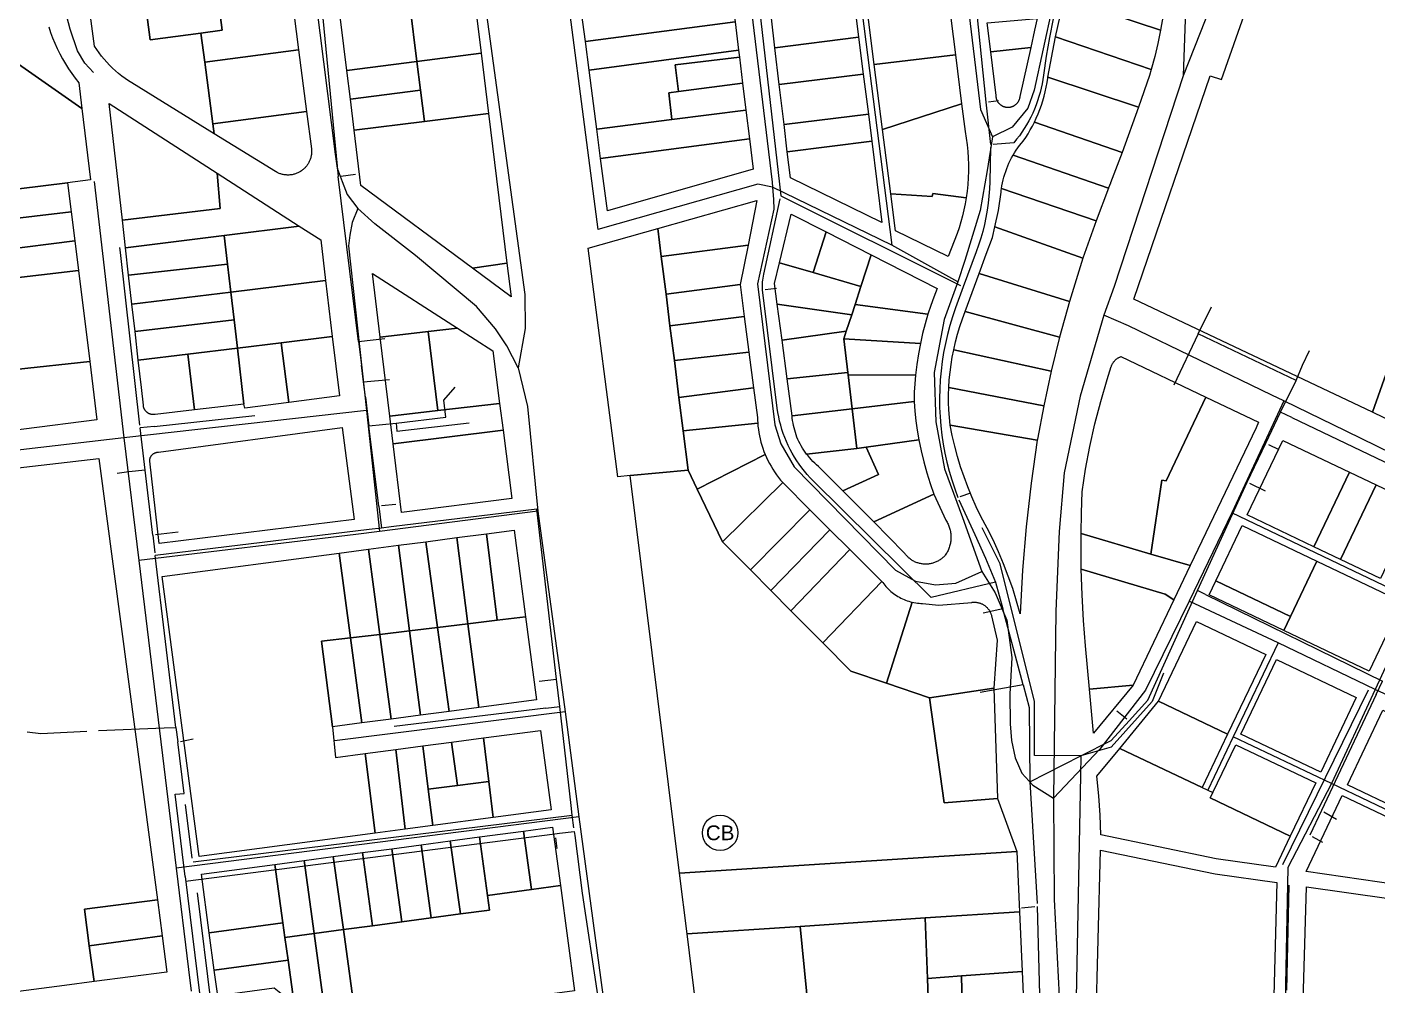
# Model space of a CAD drawing. Extents: x 1876309 to 1899261, y 443723 to 466661.
# Drawn here: x 1890765 to 1893052, y 451085 to 452708 of the extents above; entities that cross this region are included whole.
import ezdxf
from ezdxf.enums import TextEntityAlignment as Align

# ---------------------------------------------------------------- set-up
doc = ezdxf.new("R2010")
doc.units = 0
doc.header["$MEASUREMENT"] = 0
for name, color, linetype in [('Parcels', 31, 'Continuous'), ('Roads', 7, 'Continuous'), ('TEXT', 2, 'Continuous'), ('Waterlines', 5, 'Continuous')]:
    doc.layers.add(name, color=color, linetype=linetype)
doc.styles.get("Standard").update_dxf_attribs({"font": 'arial.ttf', "height": 300})

# ---------------------------------------------------------------- blocks, each defined once
blk = doc.blocks.new('Catch Basin')
blk.add_circle((6.7, 31.9), 30)
blk.add_text('CB', height=25).set_placement((6.7, 31.9), align=Align.MIDDLE)

msp = doc.modelspace()

# ---------------------------------------------------------------- linework, layer by layer
at = {"layer": 'Parcels'}
for points in [[(1893197.2, 452486.4), (1893044.5, 452055.2), (1892640.3, 452246.9), (1892769.7, 452625.6), (1892788.5, 452619.3), (1892894.4, 452920)], [(1890801.4, 452708.3), (1890804.5, 452699), (1890807.9, 452689.7), (1890811.6, 452680.6), (1890815.6, 452671.7), (1890820, 452662.9), (1890824.7, 452654.2), (1890829.6, 452645.7), (1890834.9, 452637.4), (1890840.5, 452629.3), (1890846.3, 452621.4), (1890852.4, 452613.7), (1890857.7, 452570), (1890676.3, 452696.6), (1890663.6, 452800.6)], [(1890720.3, 451957.8), (1890886.6, 451977), (1890985.6, 451228.7), (1890861.9, 451213.3), (1890870.2, 451151), (1890878.4, 451090.2), (1890828.4, 451083.7), (1890187, 451000)]]:
    msp.add_lwpolyline(points, dxfattribs=at)
for points in [[(1892685.6, 452702.6), (1892522.3, 452756.9), (1892544.8, 452830.8), (1892545, 452831.4), (1892695.9, 452779.9), (1892693.4, 452754), (1892690, 452728.2), (1892685.6, 452702.6)], [(1891224.6, 452669.3), (1891065.9, 452648.4), (1891059.4, 452698), (1891095.6, 452702.8), (1891082.5, 452802), (1891206.2, 452818.2), (1891213.2, 452758.9), (1891224.6, 452669.3)], [(1890960.1, 452786), (1890973.2, 452686.7), (1891059.4, 452698), (1891065.9, 452648.4), (1891079.7, 452543.8), (1891081.9, 452527.2), (1890942.3, 452613.3), (1890936.5, 452617), (1890930.8, 452621), (1890925.3, 452625.1), (1890919.9, 452629.4), (1890914.6, 452633.9), (1890909.6, 452638.5), (1890904.6, 452643.4), (1890899.9, 452648.4), (1890895.3, 452653.6), (1890890.9, 452658.9), (1890886.7, 452664.3), (1890882.7, 452670), (1890878.8, 452675.7), (1890865.9, 452773.8), (1890960.1, 452786)], [(1890960.1, 452786), (1891082.5, 452802), (1891095.6, 452702.8), (1891059.4, 452698), (1890973.2, 452686.7), (1890960.1, 452786)], [(1891413.4, 452745.6), (1891425.4, 452649.8), (1891306.7, 452634.5), (1891291, 452763), (1891409.2, 452779.3), (1891413.4, 452745.6)], [(1891425.4, 452649.8), (1891413.4, 452745.6), (1891522.5, 452759.6), (1891534.2, 452663.8), (1891425.4, 452649.8)], [(1891752.6, 452738.9), (1891803.7, 452745.5), (1891853.2, 452751.9), (1891958.6, 452765.5), (1891964.5, 452716.8), (1891710.9, 452683.5), (1891704.5, 452732.7), (1891752.6, 452738.9)], [(1892325.6, 452759.5), (1892338, 452661), (1892200.4, 452644.4), (1892187.8, 452743.4), (1892325.6, 452759.5)], [(1892167.6, 452741), (1892173.9, 452691), (1892032, 452673), (1892026.1, 452722.9), (1892167.6, 452741)], [(1892669.7, 452635.9), (1892507.3, 452691.4), (1892522.3, 452756.9), (1892685.6, 452702.6), (1892681, 452680.2), (1892675.7, 452658), (1892669.7, 452635.9)], [(1891710.9, 452683.5), (1891964.5, 452716.8), (1891970.4, 452669), (1891717.2, 452634.9), (1891710.9, 452683.5)], [(1892476.6, 452722.6), (1892472.1, 452702.7), (1892465.5, 452673.5), (1892397.8, 452666.3), (1892391.8, 452715), (1892476.6, 452722.6)], [(1890685.4, 452622.2), (1890676.3, 452696.6), (1890857.7, 452570), (1890872.5, 452448.9), (1890833.4, 452444.1), (1890709, 452428.9), (1890703.4, 452475.3), (1890694.5, 452548), (1890685.4, 452622.2)], [(1892173.9, 452691), (1892181.8, 452628), (1892039.4, 452610.7), (1892032, 452673), (1892173.9, 452691)], [(1892669.7, 452635.9), (1892666.7, 452625.9), (1892648.2, 452572.3), (1892494.7, 452623.2), (1892507.3, 452691.4), (1892669.7, 452635.9)], [(1891065.9, 452648.4), (1891224.6, 452669.3), (1891238.3, 452564.7), (1891079.7, 452543.8), (1891065.9, 452648.4)], [(1891868.6, 452598.6), (1891852.5, 452596.4), (1891857.4, 452551.3), (1891730.2, 452535), (1891717.2, 452634.9), (1891970.4, 452669), (1891971.8, 452657.2), (1891862.9, 452643.9), (1891868.6, 452598.6)], [(1892397.8, 452666.3), (1892465.5, 452673.5), (1892447, 452590.3), (1892446.9, 452589.6), (1892446.8, 452588.9), (1892446.7, 452588.2), (1892446.6, 452587.5), (1892446.4, 452586.9), (1892446.2, 452586.2), (1892446, 452585.5), (1892445.8, 452584.9), (1892445.5, 452584.2), (1892445.2, 452583.6), (1892445, 452582.9), (1892444.6, 452582.3), (1892444.3, 452581.7), (1892443.9, 452581.1), (1892443.6, 452580.5), (1892443.2, 452579.9), (1892442.7, 452579.4), (1892442.3, 452578.9), (1892441.8, 452578.3), (1892441.4, 452577.8), (1892440.9, 452577.3), (1892440.3, 452576.8), (1892439.8, 452576.4), (1892439.3, 452576), (1892438.7, 452575.5), (1892438.1, 452575.1), (1892437.6, 452574.8), (1892437, 452574.4), (1892436.4, 452574.1), (1892435.7, 452573.7), (1892435.1, 452573.4), (1892434.5, 452573.2), (1892433.8, 452572.9), (1892433.1, 452572.7), (1892432.5, 452572.5), (1892431.8, 452572.3), (1892431.1, 452572.1), (1892430.4, 452572), (1892429.8, 452571.9), (1892429.1, 452571.8), (1892428.4, 452571.8), (1892427.7, 452571.7), (1892427, 452571.7), (1892426.3, 452571.7), (1892425.6, 452571.7), (1892424.9, 452571.8), (1892424.2, 452571.9), (1892423.5, 452572), (1892422.8, 452572.1), (1892422.1, 452572.3), (1892421.5, 452572.5), (1892420.8, 452572.7), (1892420.1, 452572.9), (1892419.5, 452573.1), (1892418.8, 452573.4), (1892418.2, 452573.7), (1892417.6, 452574), (1892417, 452574.4), (1892416.4, 452574.7), (1892415.8, 452575.1), (1892415.2, 452575.5), (1892414.6, 452575.9), (1892414.1, 452576.3), (1892413.6, 452576.8), (1892413.1, 452577.3), (1892412.6, 452577.8), (1892412.1, 452578.3), (1892411.6, 452578.8), (1892411.2, 452579.3), (1892410.8, 452579.9), (1892410.4, 452580.5), (1892410, 452581), (1892409.6, 452581.6), (1892409.3, 452582.2), (1892408.9, 452582.9), (1892408.6, 452583.5), (1892408.4, 452584.1), (1892408.1, 452584.8), (1892407.9, 452585.4), (1892407.7, 452586.1), (1892407.5, 452586.8), (1892407.3, 452587.5), (1892407.2, 452588.1), (1892407.1, 452588.8), (1892407, 452589.5), (1892406.9, 452590.2), (1892406.9, 452590.9), (1892406.9, 452591.6), (1892406.9, 452592.3), (1892397.8, 452666.3)], [(1891431.5, 452600.9), (1891312.7, 452585.8), (1891306.7, 452634.5), (1891425.4, 452649.8), (1891431.5, 452600.9)], [(1891431.5, 452600.9), (1891425.4, 452649.8), (1891534.2, 452663.8), (1891546.8, 452561.5), (1891438, 452548.2), (1891431.5, 452600.9)], [(1891971.8, 452657.2), (1891977.2, 452613.1), (1891868.6, 452598.6), (1891862.9, 452643.9), (1891971.8, 452657.2)], [(1892338, 452661), (1892348.4, 452578.2), (1892214.4, 452534.5), (1892200.4, 452644.4), (1892338, 452661)], [(1892181.8, 452628), (1892190.3, 452560.7), (1892047.4, 452543), (1892039.4, 452610.7), (1892181.8, 452628)], [(1892494.7, 452623.2), (1892648.2, 452572.3), (1892620.4, 452495.4), (1892471.6, 452546.8), (1892474.9, 452553.9), (1892478, 452561.1), (1892480.9, 452568.4), (1892483.6, 452575.8), (1892486, 452583.3), (1892488.1, 452590.9), (1892490.1, 452598.5), (1892491.8, 452606.2), (1892493.2, 452613.9), (1892494.4, 452621.7), (1892494.7, 452623.2)], [(1891431.5, 452600.9), (1891438, 452548.2), (1891319.1, 452533.5), (1891312.7, 452585.8), (1891431.5, 452600.9)], [(1891868.6, 452598.6), (1891977.2, 452613.1), (1891982.8, 452567.4), (1891857.4, 452551.3), (1891852.5, 452596.4), (1891868.6, 452598.6)], [(1891086.7, 452460.5), (1891091.9, 452400.3), (1890926.2, 452380.8), (1890903.8, 452578.3), (1891086.7, 452460.5)], [(1892356.1, 452418.5), (1892299.5, 452426), (1892298.6, 452420.9), (1892228.2, 452425.7), (1892214.4, 452534.5), (1892348.4, 452578.2), (1892354.3, 452531), (1892356.2, 452519.9), (1892357.7, 452508.7), (1892358.9, 452497.4), (1892359.6, 452486.2), (1892360, 452474.9), (1892360, 452463.6), (1892359.6, 452452.3), (1892358.8, 452441), (1892357.7, 452429.7), (1892356.1, 452418.5)], [(1891081.9, 452527.2), (1891079.7, 452543.8), (1891238.3, 452564.7), (1891246.6, 452501.7), (1891246.8, 452500.3), (1891246.8, 452499), (1891246.9, 452497.6), (1891246.9, 452496.2), (1891246.8, 452494.8), (1891246.7, 452493.4), (1891246.5, 452492), (1891246.3, 452490.6), (1891246.1, 452489.2), (1891245.7, 452487.9), (1891245.4, 452486.5), (1891245, 452485.2), (1891244.6, 452483.9), (1891244.1, 452482.5), (1891243.5, 452481.3), (1891242.9, 452480), (1891242.3, 452478.7), (1891241.6, 452477.5), (1891240.9, 452476.3), (1891240.2, 452475.1), (1891239.4, 452474), (1891238.6, 452472.9), (1891237.7, 452471.8), (1891236.8, 452470.7), (1891235.8, 452469.7), (1891234.9, 452468.7), (1891233.8, 452467.7), (1891232.8, 452466.8), (1891231.7, 452465.9), (1891230.6, 452465.1), (1891229.5, 452464.3), (1891228.3, 452463.5), (1891227.1, 452462.8), (1891225.9, 452462.1), (1891224.6, 452461.4), (1891223.4, 452460.8), (1891222.1, 452460.3), (1891220.8, 452459.8), (1891219.5, 452459.3), (1891218.2, 452458.9), (1891216.8, 452458.5), (1891215.5, 452458.2), (1891214.1, 452457.9), (1891212.7, 452457.7), (1891211.3, 452457.5), (1891209.9, 452457.4), (1891208.5, 452457.3), (1891207.1, 452457.3), (1891205.7, 452457.3), (1891204.3, 452457.4), (1891203, 452457.5), (1891201.6, 452457.6), (1891200.2, 452457.8), (1891198.8, 452458.1), (1891197.5, 452458.4), (1891196.1, 452458.8), (1891194.8, 452459.1), (1891193.4, 452459.6), (1891192.1, 452460.1), (1891190.8, 452460.6), (1891189.6, 452461.2), (1891188.3, 452461.8), (1891187.1, 452462.5), (1891185.9, 452463.2), (1891081.9, 452527.2)], [(1891319.1, 452533.5), (1891438, 452548.2), (1891546.8, 452561.5), (1891577.9, 452308.2), (1891519.4, 452299.5), (1891330.5, 452439.6), (1891319.1, 452533.5)], [(1891730.2, 452535), (1891857.4, 452551.3), (1891982.8, 452567.4), (1891988.9, 452518.5), (1891736.7, 452485.3), (1891730.2, 452535)], [(1892190.3, 452560.7), (1892196, 452514.6), (1892052.9, 452496.8), (1892047.4, 452543), (1892190.3, 452560.7)], [(1892471.6, 452546.8), (1892620.4, 452495.4), (1892600.9, 452443.9), (1892600.7, 452443.3), (1892597.5, 452435.4), (1892597.3, 452435), (1892435.6, 452490.8), (1892438.1, 452495.1), (1892440.8, 452499.2), (1892443.6, 452503.3), (1892446.6, 452507.2), (1892449.7, 452511.1), (1892452.9, 452514.8), (1892457, 452521), (1892460.9, 452527.3), (1892464.7, 452533.7), (1892468.2, 452540.2), (1892471.6, 452546.8)], [(1891736.7, 452485.3), (1891988.9, 452518.5), (1891995.2, 452467), (1891748.3, 452396.5), (1891736.7, 452485.3)], [(1892052.9, 452496.8), (1892196, 452514.6), (1892213.4, 452376.7), (1892058.2, 452452.4), (1892052.9, 452496.8)], [(1892576.2, 452379.8), (1892415.9, 452434.2), (1892416.7, 452439.2), (1892417.7, 452444.1), (1892418.8, 452449), (1892420, 452453.9), (1892421.4, 452458.7), (1892423, 452463.5), (1892424.7, 452468.2), (1892426.6, 452472.9), (1892428.6, 452477.5), (1892430.8, 452482), (1892433.1, 452486.5), (1892435.6, 452490.8), (1892597.3, 452435), (1892576.2, 452379.8)], [(1893044.5, 452055.2), (1893197.2, 452486.4), (1893579.2, 452352.4), (1893414.2, 451875.8), (1893044.5, 452055.2)], [(1890709, 452428.9), (1890833.4, 452444.1), (1890839.5, 452395), (1890714.9, 452380), (1890709, 452428.9)], [(1891086.7, 452460.5), (1891225.9, 452370.9), (1891098.6, 452354.9), (1890931.5, 452334), (1890926.2, 452380.8), (1891091.9, 452400.3), (1891086.7, 452460.5)], [(1892228.2, 452425.7), (1892298.6, 452420.9), (1892299.5, 452426), (1892356.1, 452418.5), (1892354.3, 452408.3), (1892352.2, 452398.1), (1892349.8, 452387.9), (1892347.1, 452377.9), (1892344, 452367.9), (1892340.6, 452358), (1892325.5, 452319.1), (1892236.2, 452362.8), (1892228.2, 452425.7)], [(1892415.9, 452434.2), (1892576.2, 452379.8), (1892554, 452316.4), (1892404.6, 452369.3), (1892410.7, 452397.1), (1892415.2, 452428), (1892415.5, 452431.1), (1892415.9, 452434.2)], [(1890720.8, 452330), (1890714.9, 452380), (1890839.5, 452395), (1890845.6, 452345.6), (1890720.8, 452330)], [(1891833.5, 452366.8), (1892001.6, 452414.4), (1891986.4, 452338.7), (1891839.5, 452319.4), (1891833.5, 452366.8)], [(1891104.3, 452306.4), (1891098.6, 452354.9), (1891225.9, 452370.9), (1891262.5, 452347.4), (1891270.7, 452278.4), (1891109.9, 452258.8), (1891104.3, 452306.4)], [(1892118.9, 452360.9), (1892096.9, 452292), (1892039.8, 452308.5), (1892059.6, 452391.2), (1892118.9, 452360.9)], [(1891104.3, 452306.4), (1890936.8, 452287.7), (1890931.5, 452334), (1891098.6, 452354.9), (1891104.3, 452306.4)], [(1891833.5, 452366.8), (1891839.5, 452319.4), (1891847.5, 452255.6), (1891854.2, 452201.7), (1891861.6, 452142.8), (1891869.4, 452080.4), (1891876.5, 452023.7), (1891884.8, 451956.9), (1891786.6, 451948.1), (1891765.9, 451945.7), (1891715.6, 452333.4), (1891833.5, 452366.8)], [(1892118.9, 452360.9), (1892195.2, 452321.9), (1892177.8, 452268.6), (1892096.9, 452292), (1892118.9, 452360.9)], [(1892404.6, 452369.3), (1892554, 452316.4), (1892531, 452243), (1892378.2, 452290.5), (1892390.2, 452323.2), (1892400.7, 452351.4), (1892404.6, 452369.3)], [(1890726.7, 452280.8), (1890720.8, 452330), (1890845.6, 452345.6), (1890851.8, 452295.4), (1890726.7, 452280.8)], [(1891839.5, 452319.4), (1891986.4, 452338.7), (1891972.9, 452271.5), (1891847.5, 452255.6), (1891839.5, 452319.4)], [(1891109.9, 452258.8), (1890942.4, 452238.3), (1890936.8, 452287.7), (1891104.3, 452306.4), (1891109.9, 452258.8)], [(1891519.4, 452299.5), (1891577.9, 452308.2), (1891584.9, 452250.9), (1891519.4, 452299.5)], [(1892039.8, 452308.5), (1892096.9, 452292), (1892177.8, 452268.6), (1892167.8, 452237.9), (1892162.1, 452220.5), (1892036, 452238.2), (1892031.3, 452273.4), (1892039.8, 452308.5)], [(1892195.2, 452321.9), (1892306.9, 452264.9), (1892301.3, 452250.5), (1892296.1, 452236), (1892291.3, 452221.3), (1892167.8, 452237.9), (1892177.8, 452268.6), (1892195.2, 452321.9)], [(1890739.1, 452177.6), (1890726.7, 452280.8), (1890851.8, 452295.4), (1890870.9, 452141.5), (1890745, 452127.5), (1890739.1, 452177.6)], [(1891121.1, 452164), (1891115.5, 452211.6), (1891109.9, 452258.8), (1891270.7, 452278.4), (1891282, 452183.4), (1891195.5, 452172.9), (1891121.1, 452164)], [(1891363.2, 452182.6), (1891350, 452290.3), (1891494.3, 452197.9), (1891444.4, 452192.1), (1891363.2, 452182.6)], [(1892378.2, 452290.5), (1892531, 452243), (1892514.4, 452182.7), (1892354.6, 452226.1), (1892378.2, 452290.5)], [(1891115.5, 452211.6), (1890947.7, 452191.9), (1890942.4, 452238.3), (1891109.9, 452258.8), (1891115.5, 452211.6)], [(1891847.5, 452255.6), (1891972.9, 452271.5), (1891980, 452217.5), (1891854.2, 452201.7), (1891847.5, 452255.6)], [(1892162.1, 452220.5), (1892153, 452192.4), (1892044.1, 452177.2), (1892036, 452238.2), (1892162.1, 452220.5)], [(1892153, 452192.4), (1892162.1, 452220.5), (1892167.8, 452237.9), (1892291.3, 452221.3), (1892286.6, 452205), (1892282.3, 452188.6), (1892278.6, 452172), (1892148.9, 452179.8), (1892153, 452192.4)], [(1890953.2, 452143.7), (1890947.7, 452191.9), (1891115.5, 452211.6), (1891121.1, 452164), (1891037.1, 452153.9), (1890953.2, 452143.7)], [(1891854.2, 452201.7), (1891980, 452217.5), (1891987.9, 452157.3), (1891861.6, 452142.8), (1891854.2, 452201.7)], [(1892354.6, 452226.1), (1892514.4, 452182.7), (1892500.1, 452124.6), (1892334.9, 452161.2), (1892337.9, 452174.5), (1892341.4, 452187.6), (1892345.4, 452200.6), (1892349.7, 452213.4), (1892354.6, 452226.1)], [(1891460.8, 452058), (1891379.5, 452048.7), (1891363.2, 452182.6), (1891444.4, 452192.1), (1891460.8, 452058)], [(1891494.3, 452197.9), (1891554.2, 452159.5), (1891565.5, 452070), (1891460.8, 452058), (1891444.4, 452192.1), (1891494.3, 452197.9)], [(1892148.9, 452179.8), (1892155.5, 452122.9), (1892052.7, 452112.1), (1892044.1, 452177.2), (1892153, 452192.4), (1892148.9, 452179.8)], [(1890870.9, 452141.5), (1890883.2, 452042.2), (1890635.2, 452010.6), (1890623.3, 452113.9), (1890617.6, 452163.7), (1890739.1, 452177.6), (1890745, 452127.5), (1890870.9, 452141.5)], [(1891121.1, 452164), (1891132.2, 452069.2), (1891048.2, 452059.4), (1891037.1, 452153.9), (1891121.1, 452164)], [(1891132.2, 452069.2), (1891121.1, 452164), (1891195.5, 452172.9), (1891208.2, 452071.8), (1891134, 452062), (1891132.2, 452069.2)], [(1891282, 452183.4), (1891294, 452083), (1891208.2, 452071.8), (1891195.5, 452172.9), (1891282, 452183.4)], [(1892155.5, 452122.9), (1892148.9, 452179.8), (1892278.6, 452172), (1892275.2, 452154.1), (1892272.5, 452136), (1892270.3, 452117.9), (1892156, 452118.8), (1892155.5, 452122.9)], [(1890953.2, 452143.7), (1891037.1, 452153.9), (1891048.2, 452059.4), (1890982, 452051.6), (1890981.4, 452051.5), (1890980.8, 452051.4), (1890980.3, 452051.4), (1890979.7, 452051.3), (1890979.1, 452051.3), (1890978.5, 452051.3), (1890977.9, 452051.3), (1890977.3, 452051.3), (1890976.8, 452051.4), (1890976.2, 452051.5), (1890975.6, 452051.6), (1890975, 452051.7), (1890974.5, 452051.8), (1890973.9, 452052), (1890973.3, 452052.2), (1890972.8, 452052.4), (1890972.2, 452052.6), (1890971.7, 452052.8), (1890971.2, 452053), (1890970.7, 452053.3), (1890970.1, 452053.6), (1890969.6, 452053.9), (1890969.2, 452054.2), (1890968.7, 452054.6), (1890968.2, 452054.9), (1890967.8, 452055.3), (1890967.3, 452055.7), (1890966.9, 452056.1), (1890966.5, 452056.5), (1890966.1, 452056.9), (1890965.7, 452057.4), (1890965.3, 452057.8), (1890965, 452058.3), (1890964.7, 452058.8), (1890964.3, 452059.3), (1890964, 452059.8), (1890963.8, 452060.3), (1890963.5, 452060.8), (1890963.2, 452061.3), (1890963, 452061.9), (1890962.8, 452062.4), (1890962.6, 452063), (1890962.5, 452063.5), (1890962.3, 452064.1), (1890962.2, 452064.7), (1890962.1, 452065.2), (1890962, 452065.8), (1890961.9, 452066.4), (1890961.8, 452067), (1890961.8, 452067.5), (1890958.4, 452097.2), (1890953.2, 452143.7)], [(1891995.9, 452096.6), (1891869.4, 452080.4), (1891861.6, 452142.8), (1891987.9, 452157.3), (1891995.9, 452096.6)], [(1892326.7, 452097.4), (1892327.5, 452110.2), (1892328.7, 452123.1), (1892330.4, 452135.9), (1892332.4, 452148.6), (1892334.9, 452161.2), (1892500.1, 452124.6), (1892487.5, 452066.4), (1892326.7, 452097.4)], [(1892669.2, 451814.9), (1892551, 451849.8), (1892551.4, 451885), (1892552.6, 451920.1), (1892558.5, 451958.8), (1892565.8, 451997.3), (1892574.3, 452035.5), (1892584.1, 452073.4), (1892595.1, 452110.9), (1892601.9, 452132.6), (1892602.2, 452133.5), (1892602.5, 452134.3), (1892602.9, 452135.2), (1892603.2, 452136), (1892603.6, 452136.8), (1892604.1, 452137.6), (1892604.5, 452138.4), (1892605, 452139.1), (1892605.5, 452139.9), (1892606, 452140.6), (1892606.6, 452141.3), (1892607.2, 452142), (1892607.8, 452142.7), (1892608.4, 452143.3), (1892609.1, 452144), (1892609.8, 452144.6), (1892610.5, 452145.1), (1892611.2, 452145.7), (1892611.9, 452146.2), (1892612.7, 452146.7), (1892613.4, 452147.2), (1892614.2, 452147.6), (1892615, 452148.1), (1892615.8, 452148.5), (1892616.7, 452148.8), (1892617.5, 452149.2), (1892618.3, 452149.5), (1892762.4, 452080.8), (1892694.9, 451939.2), (1892687.5, 451940.2), (1892669.2, 451814.9)], [(1892061.1, 452049.2), (1892052.7, 452112.1), (1892155.5, 452122.9), (1892156, 452118.8), (1892162.8, 452061.1), (1892061.1, 452049.2)], [(1892270.3, 452117.9), (1892269.1, 452103.5), (1892268.2, 452089.1), (1892267.7, 452074.6), (1892267.8, 452073.5), (1892162.8, 452061.1), (1892156, 452118.8), (1892270.3, 452117.9)], [(1891869.4, 452080.4), (1891995.9, 452096.6), (1892002.5, 452046.5), (1892002.6, 452041.7), (1892002.9, 452037), (1891876.5, 452023.7), (1891869.4, 452080.4)], [(1892487.5, 452066.4), (1892477, 452009.8), (1892476.9, 452009.4), (1892476.6, 452008), (1892328.9, 452033.6), (1892327.6, 452046.3), (1892326.8, 452059.1), (1892326.3, 452071.8), (1892326.3, 452084.6), (1892326.7, 452097.4), (1892487.5, 452066.4)], [(1892275.9, 452008.7), (1892186.8, 451996.3), (1892170.7, 451994), (1892162.8, 452061.1), (1892267.8, 452073.5), (1892269.1, 452057.2), (1892270.9, 452040.9), (1892273.1, 452024.8), (1892275.9, 452008.7)], [(1892762.4, 452080.8), (1892851.4, 452038.4), (1892847.6, 452029.1), (1892735.5, 451795.3), (1892669.2, 451814.9), (1892687.5, 451940.2), (1892694.9, 451939.2), (1892762.4, 452080.8)], [(1891460.8, 452058), (1891565.5, 452070), (1891571.3, 452024.8), (1891385.3, 452001.6), (1891379.5, 452048.7), (1891460.8, 452058)], [(1892162.8, 452061.1), (1892170.7, 451994), (1892085.6, 451984.4), (1892083.2, 451987.7), (1892080.9, 451991.2), (1892078.7, 451994.6), (1892076.6, 451998.2), (1892074.6, 452001.8), (1892072.7, 452005.5), (1892071, 452009.3), (1892069.4, 452013.1), (1892068, 452017), (1892066.6, 452020.9), (1892065.5, 452024.8), (1892064.4, 452028.8), (1892063.5, 452032.9), (1892062.7, 452036.9), (1892062, 452041), (1892061.5, 452045.1), (1892061.1, 452049.2), (1892162.8, 452061.1)], [(1891298.9, 452029.2), (1891319.1, 451873.6), (1890988.5, 451832.6), (1890972.6, 451972.3), (1890972.5, 451972.9), (1890972.6, 451973.4), (1890972.6, 451973.9), (1890972.6, 451974.4), (1890972.7, 451974.9), (1890972.8, 451975.4), (1890972.9, 451975.9), (1890973, 451976.4), (1890973.1, 451976.9), (1890973.3, 451977.4), (1890973.4, 451977.9), (1890973.6, 451978.4), (1890973.8, 451978.9), (1890974, 451979.3), (1890974.3, 451979.8), (1890974.5, 451980.2), (1890974.8, 451980.7), (1890975.1, 451981.1), (1890975.4, 451981.5), (1890975.7, 451981.9), (1890976, 451982.3), (1890976.3, 451982.7), (1890976.7, 451983.1), (1890977.1, 451983.5), (1890977.4, 451983.8), (1890977.8, 451984.2), (1890978.2, 451984.5), (1890978.6, 451984.8), (1890979, 451985.1), (1890979.5, 451985.4), (1890979.9, 451985.6), (1890980.4, 451985.9), (1890980.8, 451986.1), (1890981.3, 451986.4), (1890981.8, 451986.6), (1890982.2, 451986.7), (1890982.7, 451986.9), (1890983.2, 451987.1), (1890983.7, 451987.2), (1890984.2, 451987.3), (1890984.7, 451987.4), (1890985.2, 451987.5), (1890985.7, 451987.6), (1890986.3, 451987.6), (1890986.8, 451987.7), (1890987.3, 451987.7), (1891298.9, 452029.2)], [(1891884.8, 451956.9), (1891876.5, 452023.7), (1892002.9, 452037), (1892003.3, 452031.6), (1892004, 452026.1), (1892004.8, 452020.7), (1892005.8, 452015.3), (1892006.9, 452010), (1892008.3, 452004.6), (1892009.8, 451999.4), (1892011.5, 451994.2), (1892013.3, 451989), (1892015.3, 451983.9), (1891900.3, 451924.8), (1891884.8, 451956.9)], [(1892328.9, 452033.6), (1892476.6, 452008), (1892466, 451934.8), (1892457.6, 451861.3), (1892451.5, 451787.6), (1892447.6, 451713.7), (1892441.6, 451735.1), (1892434.9, 451756.4), (1892427.5, 451777.5), (1892419.5, 451798.3), (1892410.9, 451818.8), (1892401.6, 451839.1), (1892391.6, 451859), (1892381.1, 451878.7), (1892373.1, 451895.1), (1892365.7, 451911.7), (1892358.8, 451928.6), (1892352.5, 451945.7), (1892346.6, 451963), (1892341.4, 451980.4), (1892336.6, 451998), (1892332.5, 452015.8), (1892328.9, 452033.6)], [(1891571.3, 452024.8), (1891586, 451908.9), (1891399.4, 451885.6), (1891385.3, 452001.6), (1891571.3, 452024.8)], [(1892186.8, 451996.3), (1892275.9, 452008.7), (1892279.7, 451989.9), (1892284.2, 451971.2), (1892289.3, 451952.7), (1892295.1, 451934.4), (1892301.5, 451916.3), (1892199.5, 451869.3), (1892147, 451922.1), (1892207.3, 451949.7), (1892186.8, 451996.3)], [(1893005.5, 451953.8), (1892945.3, 451827.4), (1892832.4, 451881.2), (1892892.7, 452007.6), (1893005.5, 451953.8)], [(1892015.3, 451983.9), (1892017.6, 451978.7), (1892020, 451973.6), (1892022.6, 451968.5), (1892025.4, 451963.6), (1892028.3, 451958.7), (1892031.4, 451954), (1892034.7, 451949.3), (1892038.1, 451944.8), (1892041.7, 451940.4), (1892045.4, 451936.1), (1891943, 451835.8), (1891900.3, 451924.8), (1892015.3, 451983.9)], [(1892147, 451922.1), (1892105.7, 451963.5), (1892102.6, 451966.2), (1892099.5, 451969), (1892096.5, 451971.9), (1892093.6, 451974.9), (1892090.9, 451978), (1892088.2, 451981.1), (1892085.6, 451984.4), (1892170.7, 451994), (1892186.8, 451996.3), (1892207.3, 451949.7), (1892147, 451922.1)], [(1891870.4, 451274.2), (1891786.6, 451948.1), (1891884.8, 451956.9), (1891900.3, 451924.8), (1891943, 451835.8), (1891990.5, 451788), (1892025, 451753.2), (1892059.1, 451718.9), (1892113.3, 451664.3), (1892160.8, 451616.4), (1892221.1, 451596), (1892294, 451571.3), (1892318.7, 451393.1), (1892409.4, 451400.4), (1892441.7, 451310.9), (1891870.4, 451274.2)], [(1891990.5, 451788), (1891943, 451835.8), (1892045.4, 451936.1), (1892046.5, 451934.8), (1892091.4, 451889.9), (1891990.5, 451788)], [(1893050.6, 451932.3), (1892990.4, 451805.9), (1892945.3, 451827.4), (1893005.5, 451953.8), (1893050.6, 451932.3)], [(1892199.5, 451869.3), (1892301.5, 451916.3), (1892321.7, 451872.1), (1892322.7, 451870.5), (1892323.6, 451868.9), (1892324.5, 451867.3), (1892325.3, 451865.6), (1892326, 451864), (1892326.7, 451862.3), (1892327.3, 451860.5), (1892327.9, 451858.8), (1892328.4, 451857), (1892328.9, 451855.2), (1892329.3, 451853.4), (1892329.6, 451851.6), (1892329.8, 451849.8), (1892330, 451848), (1892330.2, 451846.1), (1892330.2, 451844.3), (1892330.2, 451842.5), (1892330.2, 451840.6), (1892330, 451838.8), (1892329.8, 451837), (1892329.6, 451835.1), (1892329.3, 451833.3), (1892328.9, 451831.5), (1892328.4, 451829.8), (1892327.9, 451828), (1892327.4, 451826.2), (1892326.7, 451824.5), (1892326.1, 451822.8), (1892325.3, 451821.1), (1892324.5, 451819.5), (1892323.6, 451817.8), (1892322.7, 451816.3), (1892321.7, 451814.7), (1892320.7, 451813.2), (1892319.7, 451812), (1892318.7, 451810.9), (1892317.6, 451809.9), (1892316.5, 451808.9), (1892315.4, 451807.9), (1892314.2, 451806.9), (1892313, 451806), (1892311.8, 451805.2), (1892310.5, 451804.3), (1892309.2, 451803.6), (1892307.9, 451802.8), (1892306.5, 451802.1), (1892305.2, 451801.5), (1892303.8, 451800.9), (1892302.4, 451800.4), (1892300.9, 451799.9), (1892299.5, 451799.4), (1892298, 451799.1), (1892296.6, 451798.7), (1892295.1, 451798.4), (1892293.6, 451798.2), (1892292.1, 451798), (1892290.6, 451797.9), (1892289.1, 451797.8), (1892287.6, 451797.7), (1892286.1, 451797.8), (1892284.6, 451797.8), (1892283.1, 451798), (1892281.6, 451798.1), (1892280.1, 451798.4), (1892278.6, 451798.7), (1892277.1, 451799), (1892275.7, 451799.4), (1892274.2, 451799.8), (1892272.8, 451800.3), (1892271.4, 451800.8), (1892270, 451801.4), (1892268.6, 451802), (1892267.3, 451802.7), (1892265.9, 451803.4), (1892264.6, 451804.2), (1892263.4, 451805), (1892262.1, 451805.8), (1892260.9, 451806.7), (1892259.7, 451807.7), (1892258.6, 451808.7), (1892257.5, 451809.7), (1892256.4, 451810.7), (1892255.3, 451811.8), (1892254.3, 451812.9), (1892253.4, 451814.1), (1892252.5, 451815.3), (1892251.6, 451816.5), (1892250.7, 451817.8), (1892199.5, 451869.3)], [(1893118.3, 451900), (1893058.1, 451773.6), (1892990.4, 451805.9), (1893050.6, 451932.3), (1893118.3, 451900)], [(1891990.5, 451788), (1892091.4, 451889.9), (1892125.2, 451856.1), (1892025, 451753.2), (1891990.5, 451788)], [(1891511.9, 451696.6), (1891493, 451842.8), (1891543.3, 451849.4), (1891561.6, 451702.6), (1891511.9, 451696.6)], [(1891543.3, 451849.4), (1891590.4, 451855.6), (1891609.6, 451708.4), (1891561.6, 451702.6), (1891543.3, 451849.4)], [(1892025, 451753.2), (1892125.2, 451856.1), (1892158.8, 451822.5), (1892059.1, 451718.9), (1892025, 451753.2)], [(1892551, 451849.8), (1892669.2, 451814.9), (1892735.5, 451795.3), (1892707.8, 451737.2), (1892693.3, 451747.1), (1892551.2, 451789.1), (1892551, 451849.8)], [(1892905.4, 451709.1), (1892779.1, 451769.3), (1892823.8, 451863.2), (1892950.2, 451802.9), (1892905.4, 451709.1)], [(1891312.7, 451672.8), (1891293.5, 451816.5), (1891343.2, 451823.1), (1891362.5, 451678.8), (1891312.7, 451672.8)], [(1891362.5, 451678.8), (1891343.2, 451823.1), (1891394, 451829.8), (1891412.7, 451684.8), (1891362.5, 451678.8)], [(1891412.7, 451684.8), (1891394, 451829.8), (1891440.6, 451835.9), (1891460.4, 451690.5), (1891412.7, 451684.8)], [(1891460.4, 451690.5), (1891440.6, 451835.9), (1891493, 451842.8), (1891511.9, 451696.6), (1891460.4, 451690.5)], [(1892158.8, 451822.5), (1892213, 451768.3), (1892113.3, 451664.3), (1892059.1, 451718.9), (1892158.8, 451822.5)], [(1891293.5, 451816.5), (1891312.7, 451672.8), (1891263.9, 451667), (1891282.1, 451522), (1891287.5, 451470.2), (1891337.5, 451476.8), (1891354.8, 451341.8), (1891056.6, 451302.2), (1890993.8, 451777.1), (1891293.5, 451816.5)], [(1892950.2, 451802.9), (1893094.6, 451734.1), (1893038.7, 451616.7), (1892894.2, 451685.6), (1892905.4, 451709.1), (1892950.2, 451802.9)], [(1892707.8, 451737.2), (1892638.8, 451592.5), (1892565.3, 451585.8), (1892558.5, 451659.3), (1892554.9, 451702.5), (1892552.4, 451745.8), (1892551.2, 451789.1), (1892693.3, 451747.1), (1892707.8, 451737.2)], [(1892264.6, 451733.4), (1892221.1, 451596), (1892160.8, 451616.4), (1892113.3, 451664.3), (1892213, 451768.3), (1892214.6, 451766.7), (1892216.4, 451764.3), (1892218.2, 451762.1), (1892220.1, 451759.8), (1892222.1, 451757.7), (1892224.2, 451755.6), (1892226.3, 451753.6), (1892228.5, 451751.7), (1892230.7, 451749.8), (1892233, 451748.1), (1892235.4, 451746.4), (1892237.9, 451744.7), (1892240.3, 451743.2), (1892242.9, 451741.8), (1892245.5, 451740.4), (1892248.1, 451739.1), (1892250.8, 451737.9), (1892253.5, 451736.8), (1892256.2, 451735.8), (1892259, 451734.9), (1892261.8, 451734.1), (1892264.6, 451733.4)], [(1892779.1, 451769.3), (1892905.4, 451709.1), (1892894.2, 451685.6), (1892767.9, 451745.8), (1892779.1, 451769.3)], [(1892264.6, 451733.4), (1892267.5, 451732.8), (1892270.5, 451732.2), (1892273.4, 451731.8), (1892276.4, 451731.5), (1892279.3, 451731.2), (1892282.3, 451731.1), (1892310, 451728.5), (1892365.5, 451733), (1892366.5, 451733.1), (1892367.6, 451733.2), (1892368.7, 451733.3), (1892369.7, 451733.3), (1892370.8, 451733.3), (1892371.8, 451733.2), (1892372.9, 451733.1), (1892373.9, 451733), (1892375, 451732.8), (1892376, 451732.6), (1892377, 451732.4), (1892378, 451732.1), (1892379.1, 451731.8), (1892380.1, 451731.5), (1892381, 451731.1), (1892382, 451730.7), (1892383, 451730.3), (1892383.9, 451729.8), (1892384.8, 451729.3), (1892385.7, 451728.7), (1892386.6, 451728.2), (1892387.5, 451727.5), (1892388.3, 451726.9), (1892389.2, 451726.3), (1892390, 451725.6), (1892390.7, 451724.8), (1892391.5, 451724.1), (1892392.2, 451723.3), (1892392.9, 451722.5), (1892393.6, 451721.7), (1892394.2, 451720.9), (1892394.8, 451720), (1892395.4, 451719.1), (1892395.9, 451718.2), (1892396.4, 451717.3), (1892396.9, 451716.4), (1892397.4, 451715.4), (1892397.8, 451714.4), (1892398.1, 451713.4), (1892398.5, 451712.4), (1892398.8, 451711.4), (1892399.1, 451710.4), (1892408.6, 451668.9), (1892402.7, 451587.5), (1892294, 451571.3), (1892221.1, 451596), (1892264.6, 451733.4)], [(1891609.6, 451708.4), (1891627.9, 451567.8), (1891530.1, 451554.9), (1891511.9, 451696.6), (1891561.6, 451702.6), (1891609.6, 451708.4)], [(1891362.5, 451678.8), (1891412.7, 451684.8), (1891431.2, 451541.8), (1891381.8, 451535.2), (1891362.5, 451678.8)], [(1891412.7, 451684.8), (1891460.4, 451690.5), (1891479.8, 451548.2), (1891431.2, 451541.8), (1891412.7, 451684.8)], [(1891460.4, 451690.5), (1891511.9, 451696.6), (1891530.1, 451554.9), (1891479.8, 451548.2), (1891460.4, 451690.5)], [(1892681.8, 451565.3), (1892746.4, 451700.7), (1892863.7, 451644.8), (1892799.1, 451509.4), (1892681.8, 451565.3)], [(1891312.7, 451672.8), (1891331.9, 451528.6), (1891282.1, 451522), (1891263.9, 451667), (1891312.7, 451672.8)], [(1891312.7, 451672.8), (1891362.5, 451678.8), (1891381.8, 451535.2), (1891331.9, 451528.6), (1891312.7, 451672.8)], [(1892881.8, 451636.1), (1893017.1, 451571.6), (1892956.9, 451445.2), (1892821.5, 451509.8), (1892881.8, 451636.1)], [(1892565.3, 451585.8), (1892638.8, 451592.5), (1892572.1, 451511.1), (1892565.3, 451585.8)], [(1892294, 451571.3), (1892402.7, 451587.5), (1892409.4, 451400.4), (1892318.7, 451393.1), (1892294, 451571.3)], [(1892756.1, 451419.1), (1892616.5, 451485.6), (1892681.8, 451565.3), (1892799.1, 451509.4), (1892756.1, 451419.1)], [(1893092.3, 451380.7), (1893002, 451423.7), (1893062.3, 451550.1), (1893152.5, 451507), (1893092.3, 451380.7)], [(1891493.9, 451422.7), (1891484.2, 451496.1), (1891538.3, 451503.2), (1891547.1, 451429.4), (1891493.9, 451422.7)], [(1891554.4, 451368.2), (1891547.1, 451429.4), (1891538.3, 451503.2), (1891634.8, 451515.9), (1891652.7, 451381.2), (1891554.4, 451368.2)], [(1891354.8, 451341.8), (1891337.5, 451476.8), (1891389.4, 451483.6), (1891405.2, 451348.4), (1891354.8, 451341.8)], [(1891452.1, 451354.6), (1891405.2, 451348.4), (1891389.4, 451483.6), (1891435.3, 451489.7), (1891444.4, 451416.6), (1891452.1, 451354.6)], [(1891493.9, 451422.7), (1891444.4, 451416.6), (1891435.3, 451489.7), (1891484.2, 451496.1), (1891493.9, 451422.7)], [(1892905.2, 451336.9), (1892880.1, 451284.2), (1892779.9, 451298.6), (1892584.1, 451339), (1892582.9, 451372.1), (1892580.8, 451405.2), (1892577.7, 451438.3), (1892616.5, 451485.6), (1892756.1, 451419.1), (1892774.1, 451410.5), (1892769.8, 451401.5), (1892905.2, 451336.9)], [(1892905.2, 451336.9), (1892769.8, 451401.5), (1892774.1, 451410.5), (1892812.9, 451491.7), (1892948.3, 451427.2), (1892905.2, 451336.9)], [(1891493.9, 451422.7), (1891547.1, 451429.4), (1891554.4, 451368.2), (1891452.1, 451354.6), (1891444.4, 451416.6), (1891493.9, 451422.7)], [(1893128.8, 451341.1), (1893087.5, 451254.5), (1892932, 451276.8), (1892993.4, 451405.6), (1893128.8, 451341.1)], [(1891619.4, 451246.4), (1891545.1, 451236.4), (1891531.4, 451335.5), (1891605.7, 451345.4), (1891619.4, 451246.4)], [(1891668.5, 451253), (1891619.4, 451246.4), (1891605.7, 451345.4), (1891655.3, 451352.1), (1891668.5, 451253)], [(1891399.9, 451191.7), (1891382.7, 451315.5), (1891432.3, 451322.2), (1891449.4, 451198.3), (1891399.9, 451191.7)], [(1891449.4, 451198.3), (1891432.3, 451322.2), (1891481.8, 451328.8), (1891499, 451205), (1891449.4, 451198.3)], [(1891481.8, 451328.8), (1891531.4, 451335.5), (1891545.1, 451236.4), (1891548.5, 451211.6), (1891499, 451205), (1891481.8, 451328.8)], [(1891251.2, 451171.7), (1891201.6, 451165.1), (1891198.2, 451189.8), (1891184.5, 451288.9), (1891234.1, 451295.6), (1891251.2, 451171.7)], [(1891251.2, 451171.7), (1891234.1, 451295.6), (1891283.6, 451302.2), (1891300.7, 451178.4), (1891251.2, 451171.7)], [(1891300.7, 451178.4), (1891283.6, 451302.2), (1891333.2, 451308.9), (1891350.3, 451185), (1891300.7, 451178.4)], [(1891350.3, 451185), (1891333.2, 451308.9), (1891382.7, 451315.5), (1891399.9, 451191.7), (1891350.3, 451185)], [(1892075, 451183.9), (1891883.3, 451171.1), (1891870.4, 451274.2), (1892441.7, 451310.9), (1892446.3, 451208.7), (1892286.8, 451198.1), (1892075, 451183.9)], [(1892715.6, 451006.1), (1892575.7, 451010), (1892583.8, 451313.1), (1892777.9, 451273.1), (1892882.7, 451258.1), (1892875.5, 451001.7), (1892735.6, 451005.6), (1892715.6, 451006.1)], [(1891073.6, 451173.1), (1891060.5, 451272.3), (1891184.5, 451288.9), (1891198.2, 451189.8), (1891073.6, 451173.1)], [(1891322, 451024.8), (1891300.7, 451178.4), (1891350.3, 451185), (1891399.9, 451191.7), (1891449.4, 451198.3), (1891499, 451205), (1891548.5, 451211.6), (1891545.1, 451236.4), (1891619.4, 451246.4), (1891668.5, 451253), (1891692.3, 451074.6), (1891322, 451024.8)], [(1892932.5, 451251), (1893072, 451231), (1893060.6, 450821.4), (1892920.6, 450825.3), (1892932.5, 451251)], [(1890985.6, 451228.7), (1890993.6, 451167.8), (1890870.2, 451151), (1890861.9, 451213.3), (1890985.6, 451228.7)], [(1892286.8, 451198.1), (1892446.3, 451208.7), (1892450.8, 451107.2), (1892348, 451099.9), (1892290.5, 451095.7), (1892286.8, 451198.1)], [(1891082, 451109.7), (1891073.6, 451173.1), (1891198.2, 451189.8), (1891201.6, 451165.1), (1891207, 451126.4), (1891082, 451109.7)], [(1891883.3, 451171.1), (1892075, 451183.9), (1892092.8, 451000), (1892093.8, 450985.2), (1891899.1, 450971), (1891893.1, 451017.7), (1891902.2, 451019.2), (1891883.3, 451171.1)], [(1892093.8, 450985.2), (1892092.8, 451000), (1892075, 451183.9), (1892286.8, 451198.1), (1892290.5, 451095.7), (1892293.9, 450999.8), (1892162.6, 450990.2), (1892128.2, 450987.7), (1892093.8, 450985.2)], [(1890878.4, 451090.2), (1890870.2, 451151), (1890993.6, 451167.8), (1891001.8, 451106.3), (1890878.4, 451090.2)], [(1891272.4, 451018.2), (1891222.9, 451011.5), (1891207, 451126.4), (1891201.6, 451165.1), (1891251.2, 451171.7), (1891272.4, 451018.2)], [(1891272.4, 451018.2), (1891251.2, 451171.7), (1891300.7, 451178.4), (1891322, 451024.8), (1891272.4, 451018.2)], [(1891082, 451109.7), (1891207, 451126.4), (1891222.9, 451011.5), (1891203, 451008.9), (1891194.6, 451070.3), (1891183.3, 451078.9), (1891087.8, 451066), (1891082, 451109.7)], [(1892290.5, 451095.7), (1892348, 451099.9), (1892349.2, 451051.3), (1892350.4, 451003.4), (1892293.9, 450999.8), (1892290.5, 451095.7)], [(1892349.2, 451051.3), (1892348, 451099.9), (1892450.8, 451107.2), (1892453.1, 451056.8), (1892349.2, 451051.3)]]:
    msp.add_lwpolyline(points, close=True, dxfattribs=at)
at = {"layer": 'Roads'}
for p, q in [((1892149.1, 452970.6), (1892229.9, 452338.2)), ((1890878.7, 452446.1), (1890928.9, 452012.1)), ((1892229.9, 452338.2), (1892028.1, 452436.7)), ((1892342.1, 452276.5), (1892229.9, 452338.2)), ((1892894.6, 452074.4), (1892806, 451884.5)), ((1891339.7, 452058), (1890928.9, 452012.1)), ((1891339.7, 452058), (1891362.2, 451853.2)), ((1890928.9, 452012.1), (1890954.2, 451804)), ((1891630.4, 451887.7), (1891362.2, 451853.2)), ((1891630.4, 451887.7), (1891676.4, 451547.6)), ((1892806, 451884.5), (1892733.8, 451735)), ((1893118.5, 451735.5), (1892806, 451884.5)), ((1890954.2, 451804), (1891017.4, 451282.8)), ((1892884.5, 451664.5), (1892733.8, 451735)), ((1893118.5, 451735.5), (1893048.9, 451585.6)), ((1892884.5, 451664.5), (1892808.6, 451505.4)), ((1893048.9, 451585.6), (1892884.5, 451664.5)), ((1893048.9, 451585.6), (1892975.4, 451426.1)), ((1893367.6, 451435.2), (1893048.9, 451585.6)), ((1891676.4, 451547.6), (1891285.6, 451498.4)), ((1891676.4, 451547.6), (1891700, 451369.7)), ((1892808.6, 451505.4), (1892765.5, 451414.7)), ((1892975.4, 451426.1), (1892808.6, 451505.4)), ((1893288.3, 451275.1), (1892975.4, 451426.1)), ((1891700, 451369.7), (1891017.4, 451282.8)), ((1891700, 451369.7), (1891740.5, 451067.6))]:
    msp.add_line(p, q, dxfattribs=at)
for points in [[(1892551.5, 453204.9), (1892598.8, 453166.6), (1892624.9, 453125), (1892632.7, 453078.1), (1892613, 453016.8), (1892573.4, 452939.2), (1892536.4, 452856.3), (1892519.4, 452803.6), (1892502, 452741.5), (1892471.5, 452601.2), (1892460.4, 452570.7), (1892433.9, 452538.4), (1892400.5, 452521.8)], [(1892328.9, 452996), (1892330.3, 452987.6), (1892333.2, 452959.2), (1892380.1, 452568.1), (1892400.5, 452521.8)], [(1891967.3, 452944.4), (1891967.6, 452941.5), (1892027.6, 452445.1), (1892028.1, 452436.7)], [(1891661.6, 452905.7), (1891664.8, 452881.7), (1891728.5, 452390.7), (1891732, 452364.8)], [(1891521.2, 452891.1), (1891608, 452254.9), (1891608.7, 452197.1), (1891597, 452130.8)], [(1891241.1, 452855.2), (1891286.9, 452492.8), (1891290.4, 452468.9), (1891298.6, 452446.3), (1891307.3, 452424.4), (1891325.5, 452400.5)], [(1892812.3, 452860.1), (1892780.4, 452769), (1892723.5, 452625.6)], [(1892730.8, 452832.8), (1892729, 452769.1), (1892723.5, 452625.6)], [(1890877.4, 452631.3), (1890862.7, 452646.8), (1890850, 452667.9), (1890838, 452704.5), (1890806.9, 452823.1)], [(1892723.5, 452625.6), (1892606.9, 452268.5), (1892589.4, 452219.8)], [(1892400.5, 452521.8), (1892391.6, 452465), (1892379.9, 452397.3), (1892353.7, 452312.2), (1892342.1, 452276.5)], [(1892028.1, 452436.7), (1892002.9, 452441.9), (1891732, 452364.8)], [(1892028.1, 452436.7), (1892029.4, 452416), (1892030.2, 452399.2), (1892002.4, 452272.9), (1892031.9, 452034.2)], [(1891325.5, 452400.5), (1891315.5, 452376.7), (1891311.7, 452355.3), (1891309.2, 452337.1), (1891339.7, 452058)], [(1891597, 452130.8), (1891577.9, 452167.6), (1891558.4, 452196.5), (1891526.4, 452234.2), (1891422.8, 452320.8), (1891353.8, 452374.8), (1891325.5, 452400.5)], [(1892342.1, 452276.5), (1892318.8, 452212.5), (1892302, 452122.4), (1892304.6, 452039), (1892319.2, 451959.4), (1892349.7, 451876.7), (1892382.7, 451785.3)], [(1892589.4, 452219.8), (1892549.5, 452082.7), (1892522.1, 451952.8), (1892513.7, 451853.1), (1892508, 451718.3), (1892504, 451401)], [(1892894.6, 452074.4), (1892873.8, 452084.4), (1892631.3, 452201.6), (1892589.4, 452219.8)], [(1891597, 452130.8), (1891612.7, 452065), (1891630.4, 451887.7)], [(1893209.2, 451921), (1892999.9, 452023.3), (1892894.6, 452074.4)], [(1892031.9, 452034.2), (1892041.8, 452001.8), (1892064.6, 451962.6), (1892236.1, 451787.7), (1892270.3, 451769), (1892304, 451762.5), (1892338.8, 451765.7), (1892382.7, 451785.3)], [(1890928.9, 452012.1), (1890730, 451988.5), (1890680.9, 451979), (1890631.2, 451965.4), (1890583.8, 451943.2), (1890260, 451786.5), (1889998.8, 451661.2), (1889953.3, 451637.6), (1889911.8, 451609), (1889877.6, 451569.3), (1889856.1, 451528.9)], [(1891362.2, 451853.2), (1891322.1, 451847.9), (1890954.2, 451804)], [(1892382.7, 451785.3), (1892405.2, 451749.4), (1892424.8, 451702.6), (1892433.5, 451639.5), (1892430.2, 451577.5), (1892430.8, 451527.3), (1892432.9, 451498.9), (1892439.3, 451469.7), (1892450.2, 451443.3), (1892469.3, 451423.3), (1892504, 451401)], [(1892733.8, 451735), (1892659.9, 451584.1), (1892582.8, 451484.2), (1892504, 451401)], [(1892975.4, 451426.1), (1892901.4, 451283.6), (1892895.7, 451000.2), (1892894, 450802.8)], [(1892504, 451401), (1892505.2, 451229.6), (1892516.8, 451000), (1892516.8, 450994.2)], [(1891017.4, 451282.8), (1891038.3, 451110.8), (1891042.8, 451074.3)]]:
    msp.add_lwpolyline(points, dxfattribs=at)
at = {"layer": 'Waterlines', "color": 5}
for p, q in [((1892348.3, 452983.9), (1892389.3, 452581)), ((1891983.1, 452939.5), (1892042, 452422)), ((1891255.7, 452830.1), (1891291.8, 452454.6)), ((1892389.3, 452581), (1892397.4, 452508.9)), ((1892393.7, 452581.5), (1892411.1, 452583.5)), ((1891326.3, 452175.2), (1891291.8, 452454.6)), ((1891296.4, 452455.3), (1891321.5, 452458.7)), ((1892042, 452422), (1892346.7, 452270.2)), ((1890923, 452326), (1890921.9, 452334.4)), ((1890955.9, 452033.5), (1890923, 452326)), ((1892015.4, 452263.5), (1892034.9, 452265.7)), ((1892749, 452188), (1892772, 452234)), ((1892749, 452188), (1892708, 452101)), ((1892915, 452109), (1892749, 452188)), ((1891326.3, 452175.2), (1891371, 452180)), ((1891326.3, 452175.2), (1891331.3, 452134.9)), ((1892926, 452135), (1892938, 452160)), ((1891334.8, 452106.8), (1891331.3, 452134.9)), ((1892915, 452109), (1892926, 452135)), ((1891334.8, 452106.8), (1891379, 452111)), ((1891338, 452081), (1891334.8, 452106.8)), ((1892888.9, 452055.5), (1892915, 452109)), ((1891338, 452081), (1891344, 452032)), ((1890979.9, 452031.1), (1891150.6, 452049.6)), ((1892864, 452003), (1892888.9, 452055.5)), ((1892908.1, 452046.3), (1892888.9, 452055.5)), ((1890979.9, 452031.1), (1890956.4, 452028.6)), ((1890964.7, 451957.2), (1890956.4, 452028.6)), ((1891344, 452032), (1891390, 452037)), ((1891360.8, 451896), (1891344, 452032)), ((1891390, 452037), (1891391.6, 452023.1)), ((1891391.6, 452023.1), (1891513.9, 452037.2)), ((1892908.1, 452046.3), (1893202.1, 451905)), ((1892832, 451937), (1892864, 452003)), ((1892868.4, 452000.8), (1892886.1, 451992.1)), ((1890937.2, 451954), (1890917.5, 451951.7)), ((1890964.7, 451957.2), (1890937.2, 451954)), ((1890977.8, 451847.2), (1890964.7, 451957.2)), ((1892748, 451753), (1892832, 451937)), ((1892345.8, 451912.3), (1892364.2, 451918.5)), ((1892836.4, 451934.8), (1892862.9, 451921.8)), ((1891360.8, 451896), (1891365.4, 451859)), ((1891389.4, 451899), (1891365.4, 451896.5)), ((1890977.8, 451847.2), (1890981.4, 451817.1)), ((1891344.5, 451856.5), (1890982, 451812.3)), ((1890982.4, 451847.8), (1891021, 451852.8)), ((1891365.4, 451859), (1891344.5, 451856.5)), ((1891381.8, 451861), (1891365.4, 451859)), ((1891017, 451521.2), (1890982, 451812.3)), ((1892406, 451767), (1892297, 451741)), ((1892406, 451767), (1892418.1, 451722)), ((1892761.7, 451746.3), (1892748, 451753)), ((1892761.7, 451746.3), (1893061.8, 451599.5)), ((1892418.1, 451722), (1892385, 451715)), ((1892452.7, 451593.4), (1892418.1, 451722)), ((1891632.6, 451599.4), (1891662, 451602.8)), ((1891667.3, 451556.8), (1891662, 451602.8)), ((1892452.7, 451593.4), (1892380, 451580)), ((1893050.8, 451577.1), (1893061.8, 451599.5)), ((1893037.5, 451584.2), (1892892.2, 451288.2)), ((1893050.8, 451577.1), (1892958.1, 451380.3)), ((1891644, 451553.9), (1891386.6, 451522.8)), ((1891644, 451553.9), (1891667.3, 451556.8)), ((1891686.5, 451388.5), (1891667.3, 451556.8)), ((1892628.3, 451534.9), (1892611.3, 451548.6)), ((1890885.9, 451515.6), (1890997.1, 451520.3)), ((1890997.1, 451520.3), (1891017, 451521.2)), ((1891017, 451521.2), (1891020.1, 451496.5)), ((1891024.5, 451497.4), (1891046.4, 451501.7)), ((1892464, 451429), (1892550.2, 451472.7)), ((1892550.2, 451472.7), (1892549.8, 451440.4)), ((1892549.8, 451439.8), (1892539.2, 450877.5)), ((1892464, 451429), (1892476.3, 451222.5)), ((1891032.9, 451390.6), (1891043.9, 451299.6)), ((1891688.3, 451372.6), (1891686.5, 451388.5)), ((1891046, 451293.3), (1891688.3, 451372.6)), ((1891691.1, 451351), (1891688.3, 451372.6)), ((1892958.1, 451380.3), (1892938.5, 451338.7)), ((1892962, 451378.1), (1892983.6, 451365.8)), ((1891033.5, 451260.7), (1891659.2, 451340.8)), ((1891659.2, 451340.8), (1891666.8, 451341.7)), ((1891666.8, 451341.7), (1891691.9, 451344.9)), ((1891691.9, 451344.9), (1891692.8, 451337.8)), ((1891660.1, 451334.2), (1891662.4, 451315.7)), ((1892942.4, 451336.4), (1892959.8, 451326.4)), ((1891032.5, 451268.6), (1891064.1, 451011.4)), ((1892902.6, 451253.5), (1892899, 451076)), ((1891053.1, 451241), (1891076.2, 451053.2)), ((1892472.4, 451217.1), (1892450, 451214.6)), ((1892481.6, 451047), (1892476.8, 451217.6))]:
    msp.add_line(p, q, dxfattribs=at)
for points in [[(1892503.6, 452721.8), (1892497.1, 452690.3), (1892491.5, 452658.6), (1892487.1, 452626.7), (1892486, 452619.4), (1892484.8, 452612), (1892483.2, 452604.7), (1892481.4, 452597.4), (1892479.4, 452590.3), (1892477.1, 452583.1), (1892474.6, 452576.1), (1892471.8, 452569.2), (1892468.8, 452562.3), (1892465.6, 452555.6), (1892462.2, 452549), (1892458.5, 452542.5), (1892454.6, 452536.1), (1892450.5, 452529.9), (1892446.2, 452523.8), (1892441.6, 452517.9), (1892436.9, 452512.1), (1892401.8, 452509.3)], [(1892397.3, 452504), (1892396, 452446), (1892395.5, 452433.8), (1892394.6, 452421.7), (1892393.3, 452409.6), (1892391.6, 452397.5), (1892389.5, 452385.5), (1892387, 452373.6), (1892384.1, 452361.8), (1892380.8, 452350.1), (1892377.1, 452338.5), (1892373, 452327), (1892351, 452268)], [(1892011, 452263), (1892010.9, 452266.3), (1892010.9, 452269.5), (1892011, 452272.8), (1892011.2, 452276.1), (1892011.5, 452279.3), (1892011.9, 452282.6), (1892012.4, 452285.8), (1892013, 452289), (1892040.9, 452417.1)], [(1892297, 451741), (1892097, 451939), (1892091.9, 451944.3), (1892086.9, 451949.7), (1892082.1, 451955.3), (1892077.6, 451961.1), (1892073.2, 451967), (1892069.1, 451973.1), (1892065.1, 451979.3), (1892061.4, 451985.7), (1892057.9, 451992.1), (1892054.7, 451998.7), (1892051.6, 452005.4), (1892048.8, 452012.2), (1892046.2, 452019.1), (1892043.9, 452026.1), (1892041.8, 452033.2), (1892040, 452040.3), (1892038.4, 452047.5), (1892037.1, 452054.7), (1892036, 452062), (1892011, 452263)], [(1892351, 452268), (1892338, 452232), (1892332.9, 452217.2), (1892328.4, 452202.3), (1892324.4, 452187.2), (1892320.9, 452172), (1892317.9, 452156.6), (1892315.4, 452141.2), (1892313.5, 452125.7), (1892312.1, 452110.2), (1892311.2, 452094.6), (1892310.8, 452078.9), (1892311, 452063.3), (1892311.8, 452047.7), (1892313, 452032.2), (1892314.8, 452016.6), (1892317.1, 452001.2), (1892320, 451985.8), (1892323.4, 451970.6), (1892327.3, 451955.5), (1892331.7, 451940.5), (1892336.6, 451925.6), (1892342, 451911)], [(1891390, 452037), (1891474.6, 452047), (1891470.9, 452075.9), (1891490.3, 452097.5)], [(1891662, 451602.8), (1891628.7, 451891.1), (1891381.8, 451861)], [(1892343.9, 451906.8), (1892371, 451848), (1892389, 451807.7), (1892406, 451767)], [(1892550.2, 451472.7), (1892471.6, 451473.3), (1892471.6, 451564.9), (1892413.7, 451798.1), (1892383.1, 451859.2)], [(1892632, 451532), (1892664, 451567), (1892748, 451753)], [(1892452.7, 451593.4), (1892463, 451555), (1892464, 451429)], [(1892690.5, 451613.2), (1892671.2, 451564.9), (1892602, 451487.8), (1892550.2, 451472.7)], [(1892550.2, 451472.7), (1892602, 451499), (1892632, 451532)], [(1890765, 451513.5), (1890787.8, 451510.8), (1890865.9, 451514.7)], [(1891023.8, 451408.6), (1891030.7, 451409.2), (1891020.1, 451496.5)], [(1891032.5, 451268.6), (1891015.8, 451407.9), (1891023.8, 451408.6)], [(1891692.8, 451337.8), (1891705.3, 451239.9), (1891731.8, 451063.8)]]:
    msp.add_lwpolyline(points, dxfattribs=at)

# ---------------------------------------------------------------- block references
at = {"layer": 'TEXT'}
msp.add_blockref('Catch Basin', (1891932.4, 451310.6), dxfattribs=at)

doc.saveas('drawing.dxf')
